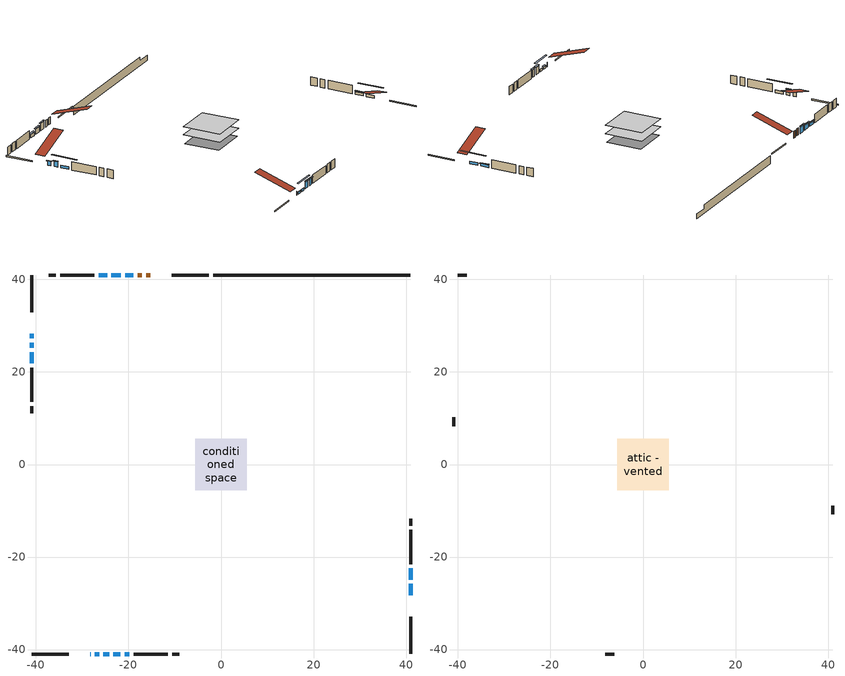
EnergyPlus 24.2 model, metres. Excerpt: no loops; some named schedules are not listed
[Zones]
conditioned space
 floor outside (Floor1 construction): -0.84,-0.84 -0.84,0.84 0.84,0.84 0.84,-0.84 z0.92
 floor adiabatic (AdiabaticFloorConstruction): -5.52,-5.52 -5.52,5.52 5.52,5.52 5.52,-5.52 z0.92
 floor foundation (Slab1 construction): -5.48,-5.18 -5.48,5.18 5.48,5.18 5.48,-5.18 z-1.52
 wall outside (RimJoist1 construction): -2.64,40.96 -10.64,40.96 / -40.96,-40.96 -32.96,-40.96 / -40.96,40.96 -40.96,32.96 / 40.96,-40.96 40.96,-32.96 z0.92:1.22
 wall outside (AdiabaticWallConstruction 1): -15.34,40.96 -16.17,40.96 / -17.1,40.96 -17.99,40.96 z0.92:2.95
 wall outside (AdiabaticWallConstruction): -28.27,-40.96 -28.17,-40.96 / -40.96,28.26 -40.96,27.25 z0.92:2.14; -27.24,-40.96 -26.32,-40.96 z0.92:1.48; -40.96,26.32 -40.96,25.2 / -21.67,40.96 -23.71,40.96 z0.92:2.44; 40.96,-28.26 40.96,-25.82 / -25.4,-40.96 -24.18,-40.96 / -40.96,24.28 -40.96,21.84 / 40.96,-24.9 40.96,-22.46 z0.92:1.68; -18.92,40.96 -20.75,40.96 z0.92:2.95; -24.64,40.96 -26.47,40.96 z0.92:1.94; -23.25,-40.96 -21.72,-40.96 / -20.8,-40.96 -19.78,-40.96 z0.92:3.05
 wall outside (Wall1 construction): -27.39,40.96 -34.78,40.96 / -18.85,-40.96 -11.46,-40.96 / -40.96,20.91 -40.96,13.52 / 40.96,-21.53 40.96,-14.14 z0.92:3.36
 wall outside (Wall2 construction): -35.71,40.96 -37.2,40.96 / -10.53,-40.96 -9.04,-40.96 / -40.96,12.59 -40.96,11.1 / 40.96,-13.21 40.96,-11.72 z0.92:3.36
 wall foundation (FoundationWall1 construction): -1.71,40.96,-1.52 -1.71,40.96,0.92 36.69,40.96,0.92 36.69,40.96,-0.17 40.96,40.96,-0.17 40.96,40.96,-1.52
 window (WindowConstruction 9): -28.26,-40.96 -28.17,-40.96 z0.92:2.14
 window (WindowConstruction 6): -27.24,-40.96 -26.33,-40.96 z0.92:1.48
 window (WindowConstruction 7): -40.96,28.26 -40.96,27.25 z0.92:2.14
 window (WindowConstruction 8): -40.96,26.32 -40.96,25.2 z0.92:2.44
 window (WindowConstruction 10): 40.96,-28.26 40.96,-25.82 z0.92:1.68
 window (WindowConstruction 11): -25.4,-40.96 -24.18,-40.96 z0.92:1.68
 window (WindowConstruction 12): -40.96,24.27 -40.96,21.84 z0.92:1.68
 window (WindowConstruction): 40.96,-24.9 40.96,-22.46 z0.92:1.68
 window (WindowConstruction 1): -18.92,40.96 -20.75,40.96 z0.92:2.95
 window (WindowConstruction 2): -21.67,40.96 -23.71,40.96 z0.92:2.44
 window (WindowConstruction 3): -24.64,40.96 -26.47,40.96 z0.92:1.93
 window (WindowConstruction 4): -23.25,-40.96 -21.72,-40.96 z0.92:3.05
 window (WindowConstruction 5): -20.8,-40.96 -19.78,-40.96 z0.92:3.05
 door (Door): -15.34,40.96 -16.17,40.96 z0.92:2.95
 door (Door 1): -17.1,40.96 -17.99,40.96 z0.92:2.95
 ceiling adiabatic (AdiabaticFloorConstruction): 5.52,-5.52 5.52,5.52 -5.52,5.52 -5.52,-5.52 z0.92
attic - vented
 floor to conditioned space (Floor2 construction Reversed): -5.52,-5.52 -5.52,5.52 5.52,5.52 5.52,-5.52 z3.36
 wall outside (Wall3 construction): -38.13,40.96 -40.03,40.96 / -8.11,-40.96 -6.22,-40.96 / -40.96,10.17 -40.96,8.27 / 40.96,-10.79 40.96,-8.9 z0.92:3.36
 roof outside (Roof1 construction): -14.41,40.96,3.36 -14.41,30.2,6.94 -11.57,30.2,6.94 -11.57,40.96,3.36; -29.19,-40.96,3.36 -29.19,-30.2,6.94 -32.03,-30.2,6.94 -32.03,-40.96,3.36; -40.96,29.19,3.36 -30.2,29.19,6.94 -30.2,32.03,6.94 -40.96,32.03,3.36; 40.96,-29.19,3.36 30.2,-29.19,6.94 30.2,-32.03,6.94 40.96,-32.03,3.36
shading: -26.12,-40.96 -27.44,-40.96 -27.44,-41.37 -26.12,-41.37 z1.68; -40.96,27.05 -40.96,28.46 -41.37,28.46 -41.37,27.05 z2.34; -40.96,25 -40.96,26.52 -41.37,26.52 -41.37,25 z2.65; 40.96,-23.19 40.96,-30.9 41.37,-30.9 41.37,-23.19 z4.32; -21.54,-40.96 -28.04,-40.96 -28.04,-41.37 -21.54,-41.37 z4.32; -40.96,19.2 -40.96,26.91 -41.37,26.91 -41.37,19.2 z4.32; 40.96,-22.26 40.96,-25.1 41.37,-25.1 41.37,-22.26 z1.88; -20.95,40.96 -18.72,40.96 -18.72,41.37 -20.95,41.37 z3.15; -23.91,40.96 -21.47,40.96 -21.47,41.37 -23.91,41.37 z2.65; -26.67,40.96 -24.44,40.96 -24.44,41.37 -26.67,41.37 z2.14; -21.52,-40.96 -23.45,-40.96 -23.45,-41.37 -21.52,-41.37 z3.25; -19.58,-40.96 -21,-40.96 -21,-41.37 -19.58,-41.37 z3.25
[Building]
Building 1: Terrain=Suburbs
[Site:Location]
Edmonton Intl AP_AB: Latitude {deg}=53.31; Longitude {deg}=-113.58; Time Zone {hr}=-7; Elevation {m}=723; Keep Site Location Information=Yes
[Site:GroundTemperature:Shallow]
-1.56185, -3.61833, -3.78302, -2.80711, 1.11059, 5.01004, 8.39065, 10.5322, 10.7141, 8.97234, 5.67794, 1.89811
[Site:WaterMainsTemperature]
Calculation Method=Schedule; Temperature Schedule=mains temperature schedule
[Material] Roughness=Rough; Thermal Absorptance=0.9
Name | Thickness {m} | Conductivity {W/m-K} | Density {kg/m3} | Specific Heat {J/kg-K} | Solar Absorptance | Visible Absorptance
asphalt or fiberglass shingles | 0.00635 | 0.162714 | 1121.4 | 1465.45 | 0.4 | 0.4
ceiling loosefill ins | 0.423333 | 0.0480833 | 16.02 | 1046.75 | 0.7 | 0.7
ceiling stud and cavity | 0.1397 | 0.624687 | 65.682 | 1177.47 | 0.7 | 0.7
concrete 4.0 in. | 0.1016 | 1.803125 | 2242.8 | 837.4 | 0.7 | 0.7
concrete 8.0 in. | 0.2032 | 1.803125 | 2242.8 | 837.4 | 0.7 | 0.7
door material | 0.04445 | 0.053851 | 512.64 | 1214.23 | 0.7 | 0.7
exterior vertical ins | 0.0460229 | 0.029427 | 32.04 | 1214.23 | 0.7 | 0.7
floor covering | 0.0127 | 0.0433444 | 54.468 | 1339.84 | 0.6 | 0.6
floor rigid ins; rim joist rigid ins; wall rigid ins | 0.051816 | 0.029427 | 32.04 | 1214.23 | 0.7 | 0.7
floor rigid ins 1; wall rigid ins 1 | 0.512978 | 0.029427 | 32.04 | 1214.23 | 0.7 | 0.7
floor stud and cavity | 0.1397 | 0.080204 | 92.3553 | 1139.71 | 0.7 | 0.7
floor stud and cavity 1 | 0.1397 | 1.75129 | 37.0049 | 1207.88 | 0.7 | 0.7
furniture material conditioned space 1 | 0.1524 | 0.115458 | 640.8 | 1214.23 | 0.6 | 0.6
gypsum board | 0.0127 | 0.160291 | 801 | 837.4 | 0.6 | 0.6
gypsum board 1 | 0.0127 | 0.160291 | 801 | 837.4 | 0.7 | 0.7
osb sheathing 0.5 in. | 0.0127 | 0.115458 | 512.64 | 1214.23 | 0.7 | 0.7
osb sheathing 0.75 in. | 0.01905 | 0.115458 | 512.64 | 1214.23 | 0.7 | 0.7
osb sheathing 2.0 in. | 0.0508 | 0.115458 | 512.64 | 1214.23 | 0.7 | 0.7
rim joist stud and cavity | 0.0508 | 0.0413573 | 125.044 | 1163.47 | 0.6 | 0.6
wall stud and cavity | 0.1397 | 0.217966 | 139.0536 | 1170.24 | 0.7 | 0.7
wall stud and cavity 1 | 0.1397 | 0.308719 | 139.0536 | 1170.24 | 0.7 | 0.7
wall stud and cavity 2 | 0.0889 | 6.1454 | 50.32683 | 1063.81 | 0.6 | 0.6
wall stud and cavity 3 | 0.0889 | 0.380278 | 52.3479 | 1209.89 | 0.7 | 0.7
wall stud and cavity 4 | 0.0889 | 0.391764 | 83.0341 | 1211.67 | 0.7 | 0.7
wood siding | 0.0254 | 0.102417 | 544.68 | 1172.36 | 0.4 | 0.4
wood siding 1 | 0.00254 | 0.102417 | 544.68 | 1172.36 | 0.4 | 0.4
wood siding 2; wood siding 3; wood siding 4 | 0.0254 | 0.102417 | 544.68 | 1172.36 | 0.7 | 0.7
[WindowMaterial:SimpleGlazingSystem]
Name | U-Factor {W/m2-K} | Solar Heat Gain Coefficient
WindowMaterial | 3.00537 | 0.52
WindowMaterial 1 | 2.97584 | 0.59
WindowMaterial 2 | 1.941876 | 0.46
WindowMaterial 3 | 2.929848 | 0.61
WindowMaterial 4 | 1.93733 | 0.46
WindowMaterial 5 | 2.18092 | 0.41
WindowMaterial 6 | 2.22975 | 0.4
WindowMaterial 7 | 2.94518 | 0.59
WindowMaterial 8 | 3.01388 | 0.5
WindowMaterial 9 | 3.276206 | 0.41
[Construction]
AdiabaticFloorConstruction: floor stud and cavity 1, floor rigid ins 1, osb sheathing 0.75 in., floor covering
AdiabaticWallConstruction: wood siding 3, wall rigid ins 1, wall stud and cavity 3, gypsum board
AdiabaticWallConstruction 1: wood siding 4, wall rigid ins 1, wall stud and cavity 3, gypsum board
Door; Door 1: door material
Floor1 construction: floor stud and cavity, floor rigid ins, osb sheathing 0.75 in., floor covering
Floor2 construction Reversed: gypsum board, ceiling stud and cavity, ceiling loosefill ins
FoundationWall1 construction: concrete 8.0 in., gypsum board 1
furniture construction conditioned space 1: furniture material conditioned space 1
PartitionWallConstruction: gypsum board, wall stud and cavity 4, gypsum board
RimJoist1 construction: wood siding 2, rim joist rigid ins, osb sheathing 2.0 in., rim joist stud and cavity
Roof1 construction: asphalt or fiberglass shingles
Slab1 construction: concrete 4.0 in.
Wall1 construction: wood siding, wall rigid ins, osb sheathing 0.5 in., wall stud and cavity, gypsum board
Wall2 construction: wood siding, wall rigid ins, osb sheathing 0.5 in., wall stud and cavity 1, gypsum board
Wall3 construction: wood siding 1, wall stud and cavity 2
WindowConstruction; WindowConstruction 10; WindowConstruction 11; WindowConstruction 12: WindowMaterial
WindowConstruction 1: WindowMaterial 1
WindowConstruction 2: WindowMaterial 2
WindowConstruction 3: WindowMaterial 3
WindowConstruction 4: WindowMaterial 4
WindowConstruction 5: WindowMaterial 5
WindowConstruction 6: WindowMaterial 6
WindowConstruction 7: WindowMaterial 7
WindowConstruction 8: WindowMaterial 8
WindowConstruction 9: WindowMaterial 9
[Zone] Multiplier=1; Part of Total Floor Area=Yes
Name | Volume {m3}
attic - vented | 70.9951
conditioned space | 600.8
[Space]
Name | Zone | Volume {m3}
attic - vented 1 | attic - vented | 70.9951
conditioned space 1 | conditioned space | 600.8
[ZoneInfiltration:EffectiveLeakageArea]
infil attic - vented 1: Zone or Space=attic - vented 1; Schedule=Always On Discrete; Effective Air Leakage Area {cm2}=4242.43; Stack Coefficient=0.000418901; Wind Coefficient=1.38285e-05
[ZoneMixing]
whole house fan mix: Zone or Space=attic - vented; Schedule=Always On Continuous; Design Flow Rate Calculation Method=Flow/Zone; Design Flow Rate {m3/s}=0; Source Zone or Space=conditioned space
[SurfaceProperty:ExposedFoundationPerimeter]
Slab1: Exposed Perimeter Calculation Method=TotalExposedPerimeter; Total Exposed Perimeter {m}=42.671
[InternalMass] Zone or ZoneList=conditioned space; Space or SpaceList=conditioned space 1
Name | Construction | Surface Area {m2}
furniture mass conditioned space 1 | furniture construction conditioned space 1 | 95.4001
partition wall mass | PartitionWallConstruction | 238.5
[Lights]
interior lighting: Zone or ZoneList or Space or SpaceList=conditioned space 1; Schedule=interior lighting schedule; Design Level Calculation Method=LightingLevel; Lighting Level {W}=343.2; Return Air Fraction=0; Fraction Radiant=0.6; Fraction Visible=0.2; Fraction Replaceable=1
[People]
occupants: Zone or ZoneList or Space or SpaceList=conditioned space 1; Number of People Schedule=occupants schedule; Number of People Calculation Method=People; Number of People=3; Fraction Radiant=0.314171; Sensible Heat Fraction=0.56303; Activity Level Schedule=occupants activity schedule; Carbon Dioxide Generation Rate {m3/s-W}=0; Enable ASHRAE 55 Comfort Warnings=No; Mean Radiant Temperature Calculation Type=EnclosureAveraged
[ElectricEquipment] Zone or ZoneList or Space or SpaceList=conditioned space 1; Design Level Calculation Method=EquipmentLevel
Name | Schedule | Design Level {W} | Fraction Latent | Fraction Radiant | Fraction Lost
clothes dryer | clothes dryer schedule | 140.772 | 0.015 | 0.081 | 0.85
clothes washer | clothes washer schedule | 32.1985 | 0.03 | 0.162 | 0.7
cooking range | cooking range schedule | 215.147 | 0.08 | 0.432 | 0.2
dishwasher | dishwasher schedule | 66.8632 | 0.3 | 0.18 | 0.4
fridge | fridge schedule | 72.9452 | 0 | 0.6 | 0
mech vent bath fan 0 | mech vent bath fan 0 schedule | 50.2 | 0 | 0 | 1
mech vent bath fan 1 | mech vent bath fan 1 schedule | 50.2 | 0 | 0 | 1
mech vent house fan | mech vent house fan schedule | 0 | 0 | 0 | 1
mech vent house fan cfis | mech vent house fan cfis schedule | 0 | 0 | 0 | 0
mech vent range fan 0 | mech vent range fan 0 schedule | 57 | 0 | 0 | 1
misc plug loads | misc plug loads schedule | 494.7 | 0.045 | 0.513 | 0.1
whole house fan | Always On Discrete | 0 | 0 | 0 | 1
[OtherEquipment] Zone or ZoneList or Space or SpaceList=conditioned space 1; Design Level Calculation Method=EquipmentLevel
Name | Fuel Type | Schedule | Design Level {W} | Fraction Latent | Fraction Radiant | Fraction Lost
clothes dryer 1 | Electricity | clothes dryer schedule | 0 | 0.015 | 0.081 | 0.85
cooking range 1 | Electricity | cooking range schedule | 0 | 0.08 | 0.432 | 0.2
general water use latent | None | general water use schedule | 62.594 | 1 | 0 | 0
general water use sensible | None | general water use schedule | -61.6891 | 0 | 0.6 | 0
mech vent house fan latent load | None | Always On Discrete | 0 | 1 | 0 | 0
mech vent house fan sensible load | None | Always On Discrete | 0 | 0 | 0 | 0
water heater energy adjustment1 | NaturalGas | Always On Discrete | 0.01 | 0 | 0 | 1
[ZoneInfiltration:DesignFlowRate] Zone or ZoneList or Space or SpaceList=conditioned space 1; Schedule=Always On Discrete; Design Flow Rate Calculation Method=Flow/Zone; Design Flow Rate {m3/s}=0
infil flow; natural vent flow; whole house fan flow
[AvailabilityManager:Scheduled]
central ac and furnace airloop Availability Manager: Schedule=Always On Discrete
[Foundation:Kiva]
Foundation Kiva 1: Initial Indoor Air Temperature {C}=18; Wall Height Above Grade {m}=0.919978; Wall Depth Below Slab {m}=0.2032; Custom Block Material Name 1=exterior vertical ins; Custom Block Depth 1 {m}=2.43998; Custom Block X Position 1 {m}=0.2159; Custom Block Z Position 1 {m}=0
[Foundation:Kiva:Settings]
Soil Conductivity {W/m-K}=0.849921; Soil Density {kg/m3}=1842.3; Soil Specific Heat {J/kg-K}=418.7; Ground Solar Absorptivity=0.9; Ground Thermal Absorptivity=0.9; Ground Surface Roughness {m}=0.03; Far-Field Width {m}=40; Deep-Ground Boundary Condition=ZeroFlux; Deep-Ground Depth {m}=40; Minimum Cell Dimension {m}=0.2; Maximum Cell Growth Coefficient=3; Simulation Timestep=Timestep
[Exterior:Lights]
exterior lighting: Schedule=exterior lighting schedule; Design Level {W}=75.6
[EnergyManagementSystem:GlobalVariable]
central_ac_and_furnace_airloop_Fan_RTF
infil_program_Qfan
infil_program_Qinf
natural_vent_program_Qnv
natural_vent_program_Qwhf
[EnergyManagementSystem:Sensor]
Name | Output:Variable or Output:Meter Index Key | Output:Variable or Output:Meter
airflow_gain | infil flow | Infiltration Sensible Heat Gain Energy
airflow_gain_1 | natural vent flow | Infiltration Sensible Heat Gain Energy
airflow_gain_2 | whole house fan flow | Infiltration Sensible Heat Gain Energy
airflow_loss | infil flow | Infiltration Sensible Heat Loss Energy
airflow_loss_1 | natural vent flow | Infiltration Sensible Heat Loss Energy
airflow_loss_2 | whole house fan flow | Infiltration Sensible Heat Loss Energy
clg_load_cond |  | Cooling:EnergyTransfer:Zone:CONDITIONED SPACE
clg_sp_s; clg_sp_s_1 | cooling setpoint | Schedule Value
clothes_dryer_exhaust_0_sch_s | clothes dryer exhaust 0 schedule | Schedule Value
cool_season | cooling season schedule | Schedule Value
htg_load_cond |  | Heating:EnergyTransfer:Zone:CONDITIONED SPACE
htg_sp_s; htg_sp_s_1 | heating setpoint | Schedule Value
ig_ee_conv | clothes dryer | Electric Equipment Convective Heating Energy
ig_ee_conv_2 | cooking range | Electric Equipment Convective Heating Energy
ig_ee_conv_4 | fridge | Electric Equipment Convective Heating Energy
ig_ee_conv_5 | misc plug loads | Electric Equipment Convective Heating Energy
ig_ee_conv_6 | whole house fan | Electric Equipment Convective Heating Energy
ig_ee_rad | clothes dryer | Electric Equipment Radiant Heating Energy
ig_ee_rad_2 | cooking range | Electric Equipment Radiant Heating Energy
ig_ee_rad_4 | fridge | Electric Equipment Radiant Heating Energy
ig_ee_rad_5 | misc plug loads | Electric Equipment Radiant Heating Energy
ig_ee_rad_6 | whole house fan | Electric Equipment Radiant Heating Energy
ig_lgt_conv | interior lighting | Lights Convective Heating Energy
ig_lgt_rad | interior lighting | Lights Radiant Heating Energy
ig_lgt_vis | interior lighting | Lights Visible Radiation Heating Energy
ig_oe_conv | clothes dryer 1 | Other Equipment Convective Heating Energy
ig_oe_conv_1 | cooking range 1 | Other Equipment Convective Heating Energy
ig_oe_conv_2 | general water use latent | Other Equipment Convective Heating Energy
ig_oe_conv_3 | general water use sensible | Other Equipment Convective Heating Energy
ig_oe_conv_4 | water heater energy adjustment1 | Other Equipment Convective Heating Energy
ig_oe_rad | clothes dryer 1 | Other Equipment Radiant Heating Energy
ig_oe_rad_1 | cooking range 1 | Other Equipment Radiant Heating Energy
ig_oe_rad_2 | general water use latent | Other Equipment Radiant Heating Energy
ig_oe_rad_3 | general water use sensible | Other Equipment Radiant Heating Energy
ig_oe_rad_4 | water heater energy adjustment1 | Other Equipment Radiant Heating Energy
ig_ppl_conv | occupants | People Convective Heating Energy
ig_ppl_rad | occupants | People Radiant Heating Energy
im_conv | furniture mass conditioned space 1 | Surface Inside Face Convection Heat Gain Energy
im_conv_1 | partition wall mass | Surface Inside Face Convection Heat Gain Energy
im_ig | furniture mass conditioned space 1 | Surface Inside Face Internal Gains Radiation Heat Gain Energy
im_ig_1 | partition wall mass | Surface Inside Face Internal Gains Radiation Heat Gain Energy
im_lgt | furniture mass conditioned space 1 | Surface Inside Face Lights Radiation Heat Gain Energy
im_lgt_1 | partition wall mass | Surface Inside Face Lights Radiation Heat Gain Energy
im_sol | furniture mass conditioned space 1 | Surface Inside Face Solar Radiation Heat Gain Energy
im_sol_1 | partition wall mass | Surface Inside Face Solar Radiation Heat Gain Energy
im_surf | furniture mass conditioned space 1 | Surface Inside Face Net Surface Thermal Radiation Heat Gain Energy
im_surf_1 | partition wall mass | Surface Inside Face Net Surface Thermal Radiation Heat Gain Energy
mech_vent_bath_fan_0_sch_s | mech vent bath fan 0 schedule | Schedule Value
mech_vent_bath_fan_1_sch_s | mech vent bath fan 1 schedule | Schedule Value
mech_vent_range_fan_0_sch_s | mech vent range fan 0 schedule | Schedule Value
mv_conv | mech vent bath fan 0 | Electric Equipment Convective Heating Energy
mv_conv_1 | mech vent bath fan 1 | Electric Equipment Convective Heating Energy
mv_conv_2 | mech vent house fan | Electric Equipment Convective Heating Energy
mv_conv_3 | mech vent house fan cfis | Electric Equipment Convective Heating Energy
mv_conv_4 | mech vent range fan 0 | Electric Equipment Convective Heating Energy
mv_conv_5 | mech vent house fan latent load | Other Equipment Convective Heating Energy
mv_conv_6 | mech vent house fan sensible load | Other Equipment Convective Heating Energy
mv_rad | mech vent bath fan 0 | Electric Equipment Radiant Heating Energy
mv_rad_1 | mech vent bath fan 1 | Electric Equipment Radiant Heating Energy
mv_rad_2 | mech vent house fan | Electric Equipment Radiant Heating Energy
mv_rad_3 | mech vent house fan cfis | Electric Equipment Radiant Heating Energy
mv_rad_4 | mech vent range fan 0 | Electric Equipment Radiant Heating Energy
mv_rad_5 | mech vent house fan latent load | Other Equipment Radiant Heating Energy
mv_rad_6 | mech vent house fan sensible load | Other Equipment Radiant Heating Energy
natural_vent_s | natural vent schedule | Schedule Value
out_pb_s |  | Site Outdoor Air Barometric Pressure
out_wt_s |  | Site Outdoor Air Humidity Ratio
site_vw_s |  | Site Wind Speed
ss_back_out | Window1 | Surface Window Shortwave from Zone Back Out Window Heat Transfer Rate
ss_back_out_1 | Window10 | Surface Window Shortwave from Zone Back Out Window Heat Transfer Rate
ss_back_out_10 | Window6 | Surface Window Shortwave from Zone Back Out Window Heat Transfer Rate
ss_back_out_11 | Window7 | Surface Window Shortwave from Zone Back Out Window Heat Transfer Rate
ss_back_out_12 | Window8 | Surface Window Shortwave from Zone Back Out Window Heat Transfer Rate
ss_back_out_2 | Window11 | Surface Window Shortwave from Zone Back Out Window Heat Transfer Rate
ss_back_out_3 | Window12 | Surface Window Shortwave from Zone Back Out Window Heat Transfer Rate
ss_back_out_4 | Window14 | Surface Window Shortwave from Zone Back Out Window Heat Transfer Rate
ss_back_out_5 | Window16 | Surface Window Shortwave from Zone Back Out Window Heat Transfer Rate
ss_back_out_6 | Window17 | Surface Window Shortwave from Zone Back Out Window Heat Transfer Rate
ss_back_out_7 | Window2 | Surface Window Shortwave from Zone Back Out Window Heat Transfer Rate
ss_back_out_8 | Window4 | Surface Window Shortwave from Zone Back Out Window Heat Transfer Rate
ss_back_out_9 | Window5 | Surface Window Shortwave from Zone Back Out Window Heat Transfer Rate
ss_conv | Door1 | Surface Inside Face Convection Heat Gain Energy
ss_conv_1 | Door2 | Surface Inside Face Convection Heat Gain Energy
ss_conv_10 | Window4 | Surface Inside Face Convection Heat Gain Energy
ss_conv_11 | Window5 | Surface Inside Face Convection Heat Gain Energy
ss_conv_12 | Window6 | Surface Inside Face Convection Heat Gain Energy
ss_conv_13 | Window7 | Surface Inside Face Convection Heat Gain Energy
ss_conv_14 | Window8 | Surface Inside Face Convection Heat Gain Energy
ss_conv_2 | Window1 | Surface Inside Face Convection Heat Gain Energy
ss_conv_3 | Window10 | Surface Inside Face Convection Heat Gain Energy
ss_conv_4 | Window11 | Surface Inside Face Convection Heat Gain Energy
ss_conv_5 | Window12 | Surface Inside Face Convection Heat Gain Energy
ss_conv_6 | Window14 | Surface Inside Face Convection Heat Gain Energy
ss_conv_7 | Window16 | Surface Inside Face Convection Heat Gain Energy
ss_conv_8 | Window17 | Surface Inside Face Convection Heat Gain Energy
ss_conv_9 | Window2 | Surface Inside Face Convection Heat Gain Energy
ss_ig | Door1 | Surface Inside Face Internal Gains Radiation Heat Gain Energy
ss_ig_1 | Door2 | Surface Inside Face Internal Gains Radiation Heat Gain Energy
ss_ig_10 | Window4 | Surface Inside Face Internal Gains Radiation Heat Gain Energy
ss_ig_11 | Window5 | Surface Inside Face Internal Gains Radiation Heat Gain Energy
ss_ig_12 | Window6 | Surface Inside Face Internal Gains Radiation Heat Gain Energy
ss_ig_13 | Window7 | Surface Inside Face Internal Gains Radiation Heat Gain Energy
ss_ig_14 | Window8 | Surface Inside Face Internal Gains Radiation Heat Gain Energy
ss_ig_2 | Window1 | Surface Inside Face Internal Gains Radiation Heat Gain Energy
ss_ig_3 | Window10 | Surface Inside Face Internal Gains Radiation Heat Gain Energy
ss_ig_4 | Window11 | Surface Inside Face Internal Gains Radiation Heat Gain Energy
ss_ig_5 | Window12 | Surface Inside Face Internal Gains Radiation Heat Gain Energy
ss_ig_6 | Window14 | Surface Inside Face Internal Gains Radiation Heat Gain Energy
ss_ig_7 | Window16 | Surface Inside Face Internal Gains Radiation Heat Gain Energy
ss_ig_8 | Window17 | Surface Inside Face Internal Gains Radiation Heat Gain Energy
ss_ig_9 | Window2 | Surface Inside Face Internal Gains Radiation Heat Gain Energy
ss_lgt | Door1 | Surface Inside Face Lights Radiation Heat Gain Energy
ss_lgt_1 | Door2 | Surface Inside Face Lights Radiation Heat Gain Energy
ss_sol | Door1 | Surface Inside Face Solar Radiation Heat Gain Energy
ss_sol_1 | Door2 | Surface Inside Face Solar Radiation Heat Gain Energy
ss_surf | Door1 | Surface Inside Face Net Surface Thermal Radiation Heat Gain Energy
ss_surf_1 | Door2 | Surface Inside Face Net Surface Thermal Radiation Heat Gain Energy
ss_surf_10 | Window4 | Surface Inside Face Net Surface Thermal Radiation Heat Gain Energy
ss_surf_11 | Window5 | Surface Inside Face Net Surface Thermal Radiation Heat Gain Energy
ss_surf_12 | Window6 | Surface Inside Face Net Surface Thermal Radiation Heat Gain Energy
ss_surf_13 | Window7 | Surface Inside Face Net Surface Thermal Radiation Heat Gain Energy
ss_surf_14 | Window8 | Surface Inside Face Net Surface Thermal Radiation Heat Gain Energy
ss_surf_2 | Window1 | Surface Inside Face Net Surface Thermal Radiation Heat Gain Energy
ss_surf_3 | Window10 | Surface Inside Face Net Surface Thermal Radiation Heat Gain Energy
ss_surf_4 | Window11 | Surface Inside Face Net Surface Thermal Radiation Heat Gain Energy
ss_surf_5 | Window12 | Surface Inside Face Net Surface Thermal Radiation Heat Gain Energy
ss_surf_6 | Window14 | Surface Inside Face Net Surface Thermal Radiation Heat Gain Energy
ss_surf_7 | Window16 | Surface Inside Face Net Surface Thermal Radiation Heat Gain Energy
ss_surf_8 | Window17 | Surface Inside Face Net Surface Thermal Radiation Heat Gain Energy
ss_surf_9 | Window2 | Surface Inside Face Net Surface Thermal Radiation Heat Gain Energy
ss_trans_in | Window1 | Surface Window Transmitted Solar Radiation Rate
ss_trans_in_1 | Window10 | Surface Window Transmitted Solar Radiation Rate
ss_trans_in_10 | Window6 | Surface Window Transmitted Solar Radiation Rate
ss_trans_in_11 | Window7 | Surface Window Transmitted Solar Radiation Rate
ss_trans_in_12 | Window8 | Surface Window Transmitted Solar Radiation Rate
ss_trans_in_2 | Window11 | Surface Window Transmitted Solar Radiation Rate
ss_trans_in_3 | Window12 | Surface Window Transmitted Solar Radiation Rate
